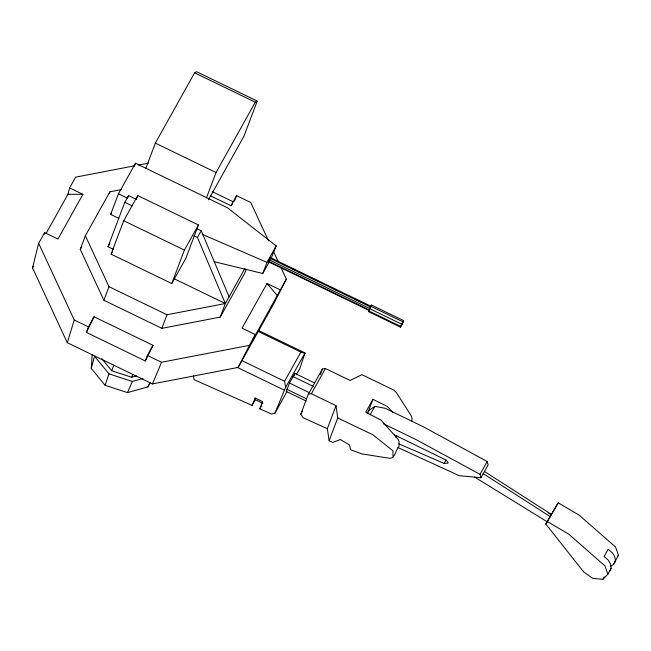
<?xml version="1.0" encoding="UTF-8"?>
<svg xmlns="http://www.w3.org/2000/svg" width="651" height="651" viewBox="0 0 651 651"><rect width="100%" height="100%" fill="white"/><g stroke="black" fill="none" stroke-linecap="round" stroke-linejoin="round"><path stroke-width="0.98" d="M411.88 421.148L412.01 418.219L411.212 415.769L396.386 392.594L393.888 390.144L361.915 374.667L350.1 380.453L325.443 368.515L322.432 368.962L308.354 394.164L300.738 414.313L303.138 417.755L327.339 428.651L329.113 440.784L332.807 442.444L340.343 439.498L349.62 445.064L350.547 449.784L361.972 453.918L388.94 458.19C395.206 459.337 395.377 450.248 398.656 447.034A4.093 2.563 29.2 0 0 398.982 446.033L399.047 441.435L398.087 439.27L381.03 420.098L365.74 412.197L372.917 399.34L387.337 406.452L392.797 412.4M150.226 382.707L147.875 386.922L127.458 392.61L105.112 385.327L91.295 368.474L92.165 354.811M368.604 310.869L368.458 311.601L400.528 327.127L403.604 320.626L371.534 305.099L369.573 308.631L368.604 310.869L400.674 326.395L400.528 327.127M371.395 305.84L371.534 305.099M268.497 261.783L270.474 257.609L370.989 306.263L369.011 310.437L268.497 261.783L268.969 261.067M270.368 258.113L270.474 257.609M314.669 382.959L294.854 373.365L289.459 383.04L286.294 391.422L306.108 401.008M294.39 375.554L294.854 373.365M280.833 267.309L286.342 279.173L274.209 302.87L238.16 367.433L152.448 383.927L67.281 342.703L32.55 267.895L38.653 243.328L44.65 232.586L57.963 239.031L82.913 194.348L69.6 187.903L75.606 177.162L134.505 165.818M44.178 234.401L44.65 232.586M45.944 233.701L67.956 194.283L69.6 187.903M91.295 368.474L94.525 356.227L108.977 373.845L132.34 381.462L143.008 378.491M67.281 342.703L74.247 319.999L38.653 243.328M270.019 258.781L270.181 258.268L269.034 260.807M393.025 457.108L392.96 450.817L372.852 434.746L337.731 417.983L336.022 405.654L311.365 393.717L308.354 394.164M105.112 385.327L108.977 373.845M258.61 330.496L305.05 352.972L299.761 368.71L296.417 374.707M147.468 356.618L145.344 360.971L86.404 332.441L88.422 326.867L94.061 316.768L153.001 345.307L148.322 354.876M145.344 360.971L147.362 355.397L153.001 345.307M246.127 269.538L244.76 273.16L220.217 317.11L161.863 328.34L103.883 300.274L80.244 249.349L85.371 235.768L109.913 191.817L121.786 189.531M109.23 193.624L109.913 191.817M118.84 218.362L110.654 214.399L118.449 193.762L135.498 163.246L227.362 207.71L276.187 245.891L271.011 258.756M134.431 166.054L135.498 163.246M113.477 249.374L108.017 246.729L124.805 202.298L128.556 195.585L136.726 199.548M127.482 198.425L128.556 195.585M111.085 254.15L123.714 220.722L137.76 195.569L198.449 224.953L185.82 258.39L171.774 283.535L111.085 254.15L112.533 251.555M145.751 168.511L155.337 143.139L194.608 72.814L196.537 71.7L257.226 101.084L243.979 136.14L208.442 199.784M136.71 198.36L137.76 195.569M103.883 300.274L109.018 286.692L85.371 235.768M136.523 375.944L131.714 377.287L111.72 370.761L113.868 365.073M131.714 377.287L132.788 374.439M171.774 283.535L184.412 250.098L198.449 224.953M206.44 197.896L216.034 172.515L255.298 102.191L257.226 101.084M161.863 328.34L166.99 314.759L225.344 303.529L244.939 268.44M220.217 317.11L225.344 303.529L197.456 237.469L193.827 235.711M214.179 261.702L262.784 273.493L266.991 262.361L276.187 245.891M320.349 374.455L322.432 368.962M327.339 428.651L336.022 405.654M329.113 440.784L337.731 417.983M367.709 413.116L372.917 399.34M234.376 201.257L236.573 195.642L250.749 202.502L268.546 240.837M193.583 375.741L193.974 379.631L252.092 405.402L255.102 398.005L262.687 401.675L259.782 408.812L271.638 414.069L274.909 413.222L286.855 391.821M274.909 413.222L285.626 387.337L305.05 352.972M152.448 383.927L161.538 362.257L249.398 345.347L255.395 334.598L242.082 328.153L267.032 283.478L280.345 289.923L286.342 279.173M400.674 326.395L403.604 320.626M127.458 392.61L132.34 381.462M269.547 259.839L269.815 259.253M86.404 332.441L94.061 316.768M609.466 571.627L611.159 568.282L610.614 564.091L608.205 560.055L604.128 556.483L608.189 549.208L612.274 552.78A14.745 9.236 29.2 0 1 610.223 566.207M147.875 386.922L150.112 382.536M238.16 367.433L249.398 345.347M255.395 334.598L252.458 340.351L280.345 289.923M613.527 564.352L618.45 555.295L615.52 546.97L579.292 515.234L558.208 502.832L545.823 524.079L583.727 572.001L592.752 578.373L602.916 579.3L607.896 574.198L611.159 568.282M32.55 267.895L33.535 266.129M80.244 249.349L81.709 246.713M110.654 214.399L111.63 212.657M108.017 246.729L109.889 243.376M197.456 237.469L201.208 230.755L196.667 228.558M210.086 195.642L230.934 205.732L236.573 195.642M262.784 273.493L269.075 262.231M252.092 405.402L255.265 399.73L255.102 398.005M259.782 408.812L261.531 405.687M285.626 387.337L284.593 381.274L300.884 352.101L304.676 353.233M311.365 393.717L325.443 368.515M300.738 414.313L302.617 410.952M367.229 413.173L368.661 410.602L374.862 406.33L385.189 408.315L423.174 426.698L487.192 461.486L488.12 464.879L480.943 477.736L459.158 475.669L397.826 447.481M370.077 414.899L374.862 406.33M395.816 437.236L396.776 435.519M398.957 443.909L444.153 463.414L446.065 459.988M480.943 477.736L480.015 474.343L487.192 461.486M545.823 524.079L558.208 502.832M602.916 579.3L604.307 576.81M230.934 205.732L232.781 203.608M617.205 556.572L618.45 555.295M138.5 165.053L148.485 163.132M444.153 463.414L447.953 463.162L448.1 462.519L446.081 460.102L394.408 434.827M67.956 194.283L82.913 194.348M266.991 262.361L202.127 234.27M255.265 399.73L262.841 403.343M194.608 72.814L255.298 102.191M155.337 143.139L216.034 172.515M212.25 191.663L233.099 201.753M370.769 306.279L402.839 321.797M291.388 268.285L295.953 270.499M297.784 271.386L299.606 272.264M311.487 278.018L318.795 281.558M334.329 289.077L340.725 292.169M354.437 298.809L360.833 301.901M270.002 258.325L370.517 306.979M269.213 259.863L369.727 308.525M369.573 308.631L401.643 324.157M268.603 261.279L369.117 309.933M118.449 193.762L127.547 198.173M124.805 202.298L132.072 205.822M123.714 220.722L184.412 250.098M174.411 278.872L225.344 303.529M257.845 331.269L300.884 352.101M109.018 286.692L166.99 314.759M292.812 376.465L313.53 386.491M383.439 423.793L415.989 439.555L480.015 474.343M289.459 383.04L309.274 392.626M241.562 360.442L284.593 381.274M286.757 389.233L306.572 398.819M236.94 367.237L284.284 390.161M74.247 319.999L88.422 326.867M147.362 355.397L161.538 362.257M547.654 521.736L568.73 534.137L604.958 565.874L607.896 574.198M548.402 512.996L550.99 514.591M474.612 477.061L547.043 521.671M484.328 471.389L551.739 514.624M483.107 473.578L550.518 516.804M267.032 283.478L277.407 295.676M101.833 358.701L111.72 370.761M273.632 251.791L278.294 261.832M201.208 230.755L229.095 296.815M401.529 324.784C401.097 326.704 404.556 318.429 401.529 324.784"/></g></svg>
